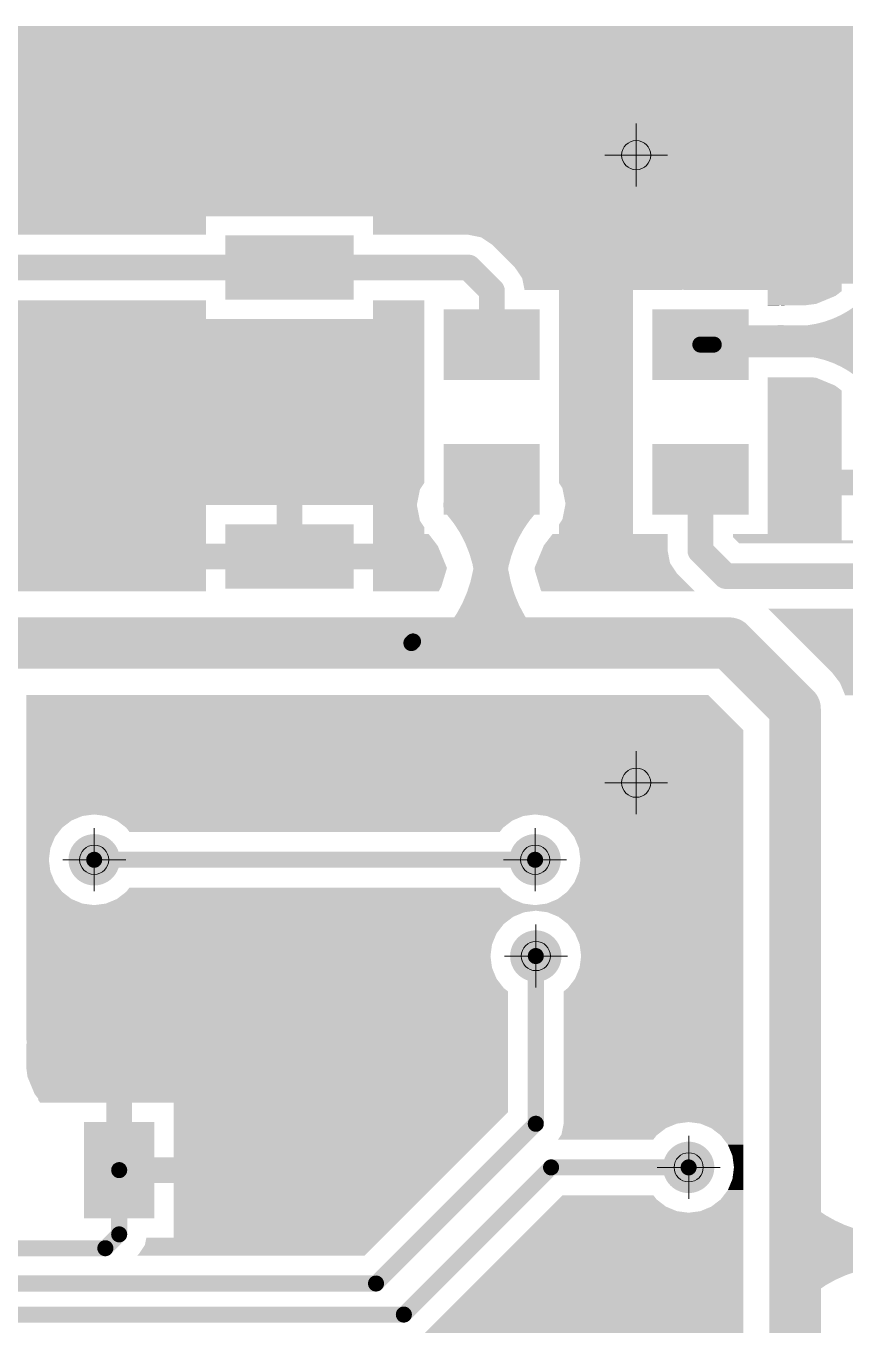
# Model space of a CAD drawing. Header units: inches. Extents: x -14 to 5184, y -66 to 1689.
# Drawn here: x 2088.46 to 2113.93, y 716.66 to 757.06 of the extents above; entities that cross this region are included whole.
import ezdxf

# ---------------------------------------------------------------- set-up
doc = ezdxf.new("R2010")
doc.units = ezdxf.units.IN
doc.header["$MEASUREMENT"] = 0
doc.layers.add('DRILL', color=7, linetype='Continuous', true_color=0xffffff)
doc.layers.add('Drill Gost', color=7, linetype='Continuous')
doc.layers.add('Poligon', color=7, linetype='Continuous')

# ---------------------------------------------------------------- blocks, each defined once
blk = doc.blocks.new('ROUND_4')
at = {"const_width": 0.015748}
blk.add_lwpolyline([(-0.007874, 0, 1), (0.007874, 0, 1)], format="xyb", close=True, dxfattribs=at)
blk = doc.blocks.new('RECTANGLE_11')
blk.add_solid([(0.02953, 0.02165), (0.02953, -0.02165), (-0.02953, 0.02165), (-0.02953, -0.02165)])
blk = doc.blocks.new('RECTANGLE_15')
blk.add_solid([(0.03937, 0.01969), (0.03937, -0.01969), (-0.03937, 0.01969), (-0.03937, -0.01969)])
blk = doc.blocks.new('RECTANGLE_10')
blk.add_solid([(0.02165, 0.02953), (0.02165, -0.02953), (-0.02165, 0.02953), (-0.02165, -0.02953)])
blk = doc.blocks.new('ROUND_2')
at = {"const_width": 0.00984}
blk.add_lwpolyline([(-0.00492, 0, 1), (0.00492, 0, 1)], format="xyb", close=True, dxfattribs=at)
blk = doc.blocks.new('ROUND_1')
at = {"const_width": 0.00886}
blk.add_lwpolyline([(-0.00443, 0, 1), (0.00443, 0, 1)], format="xyb", close=True, dxfattribs=at)
blk = doc.blocks.new('ROUND_3')
at = {"const_width": 0.007874}
blk.add_lwpolyline([(-0.003937, 0, 1), (0.003937, 0, 1)], format="xyb", close=True, dxfattribs=at)
blk = doc.blocks.new('ROUND_5')
at = {"const_width": 0.00492}
blk.add_lwpolyline([(-0.00246, 0, 1), (0.00246, 0, 1)], format="xyb", close=True, dxfattribs=at)
blk = doc.blocks.new('ROUND_32')
at = {"const_width": 0.007874}
blk.add_lwpolyline([(-0.003937, 0, 1), (0.003937, 0, 1)], format="xyb", close=True, dxfattribs=at)

msp = doc.modelspace()

# ---------------------------------------------------------------- linework, layer by layer
for points, const_width in [([(2080.2833, 749.5437), (2096.6551, 749.5437)], 0.7986), ([(2096.6551, 749.5437), (2102.2265, 749.5437)], 0.7986), ([(2102.2265, 749.5437), (2102.9542, 748.816)], 0.7986), ([(2102.9542, 747.158), (2102.9542, 748.816)], 0.7986), ([(2102.9441, 747.1479), (2102.9542, 747.158)], 0.7986), ([(2109.433, 747.1479), (2109.8489, 747.1479)], 0.4991), ([(2109.8489, 747.1479), (2109.9487, 747.2477)], 0.9983), ([(2109.9487, 747.2477), (2110.3592, 747.2477)], 0.9983), ([(2110.3592, 747.2477), (2111.3604, 747.2477)], 0.9983), ([(2111.3604, 747.2477), (2114.4246, 747.2477)], 0.9983), ([(2111.3604, 747.2477), (2111.3663, 747.2486)], 0.7986), ([(2102.9246, 738.062), (2102.9246, 743.1023)], 0.9983), ([(2109.433, 740.7373), (2109.433, 742.9551)], 0.7986), ([(2109.433, 740.7373), (2110.222, 739.9483)], 0.7986), ([(2110.222, 739.9483), (2114.8727, 739.9483)], 0.7986), ([(2087.4709, 737.8643), (2100.4485, 737.8643)], 1.5972), ([(2100.4485, 737.8643), (2110.3373, 737.8643)], 1.5972), ([(2110.3373, 737.8643), (2112.381, 735.8206)], 1.5972), ([(2100.4485, 737.8643), (2100.4991, 737.9148)], 0.4991), ([(2112.381, 718.966), (2112.381, 735.8206)], 1.5972), ([(2090.5848, 731.1255), (2104.2947, 731.1255)], 0.4991), ([(2104.3169, 722.9163), (2104.3169, 728.1315)], 0.4991), ([(2099.3488, 717.9482), (2104.3169, 722.9163)], 0.4991), ([(2091.3622, 719.4766), (2091.3622, 721.4746)], 0.4991), ([(2100.2138, 716.9822), (2104.7914, 721.5597)], 0.4991), ([(2104.7914, 721.5597), (2109.069, 721.5597)], 0.4991), ([(2090.9319, 719.0463), (2091.3622, 719.4766)], 0.4991), ([(2112.381, 713.5558), (2112.381, 718.966)], 1.5972), ([(2083.997, 719.0463), (2090.9319, 719.0463)], 0.4991), ([(2112.2884, 718.966), (2112.381, 718.966)], 0.9983), ([(2112.381, 718.966), (2114.4694, 718.966)], 0.9983), ([(2083.3571, 717.9482), (2099.3488, 717.9482)], 0.4991), ([(2079.3825, 716.9822), (2100.2138, 716.9822)], 0.4991)]:
    msp.add_lwpolyline(points, dxfattribs=dict(const_width=const_width))
for points, const_width in [([(2108.8884, 747.8379, 0.1177166), (2110.3592, 747.2477)], 0.7986), ([(2111.9152, 747.361, 0.1991144), (2114.4975, 748.0328)], 0.7986), ([(2111.1845, 747.1617, 0.1865529), (2108.7696, 746.4713)], 0.7986), ([(2110.3592, 747.2477, 0.0737552), (2111.3604, 747.2477)], 0.7986), ([(2114.5116, 746.4825, 0.2048348), (2111.9152, 747.1596)], 0.7986), ([(2102.8581, 740.047, 0.144676), (2101.8895, 742.1571)], 0.8984), ([(2103.9682, 742.1963, 0.148578), (2102.9749, 740.0316)], 0.8984), ([(2102.0631, 738.1913, 0.1155872), (2102.8581, 740.0471)], 0.9983), ([(2102.9749, 740.0316, 0.1201459), (2103.7831, 738.0973)], 0.9983), ([(2112.7573, 719.8562, 0.1239634), (2114.8222, 719.0117)], 0.9983), ([(2115.6739, 718.9678, 0.176644), (2112.7645, 718.1147)], 0.9983)]:
    msp.add_lwpolyline(points, format="xyb", dxfattribs=dict(const_width=const_width))
at = {"layer": 'Drill Gost', "lineweight": 9, "transparency": 33554457}
for p, q in [((2107.4376, 753.0389), (2107.4376, 754.0182)), ((2107.4376, 753.0389), (2106.4583, 753.0389)), ((2107.4376, 753.0389), (2107.4376, 752.0597)), ((2107.4376, 753.0389), (2108.4168, 753.0389)), ((2107.4376, 733.5225), (2107.4376, 734.5017)), ((2107.4376, 733.5225), (2106.4583, 733.5225)), ((2107.4376, 733.5225), (2107.4376, 732.5432)), ((2107.4376, 733.5225), (2108.4168, 733.5225)), ((2090.5856, 731.1265), (2090.5856, 732.1058)), ((2104.2958, 731.1265), (2104.2958, 732.1058)), ((2090.5856, 731.1265), (2089.6063, 731.1265)), ((2090.5856, 731.1265), (2090.5856, 730.1473)), ((2090.5856, 731.1265), (2091.5648, 731.1265)), ((2104.2958, 731.1265), (2103.3165, 731.1265)), ((2104.2958, 731.1265), (2104.2958, 730.1473)), ((2104.2958, 731.1265), (2105.275, 731.1265)), ((2104.3179, 728.1326), (2104.3179, 729.1118)), ((2104.3179, 728.1326), (2103.3387, 728.1326)), ((2104.3179, 728.1326), (2104.3179, 727.1533)), ((2104.3179, 728.1326), (2105.2972, 728.1326)), ((2109.07, 721.5607), (2109.07, 722.5399)), ((2109.07, 721.5607), (2108.0908, 721.5607)), ((2109.07, 721.5607), (2109.07, 720.5814)), ((2109.07, 721.5607), (2110.0493, 721.5607))]:
    msp.add_line(p, q, dxfattribs=at)
for centre in [(2107.4376, 753.0389), (2107.4376, 733.5225), (2090.5856, 731.1265), (2104.2958, 731.1265), (2104.3179, 728.1326), (2109.07, 721.5607)]:
    msp.add_circle(centre, 0.4542, dxfattribs=at)
at = {"layer": 'Poligon', "color": 252}
for points in [[(2010.6795, 756.5793), (2011.4034, 756.8791), (2131.9231, 756.5793), (2131.1993, 756.8791)], [(2011.4034, 756.8791), (2011.4411, 756.8948), (2131.1993, 756.8791), (2131.1206, 756.8948)], [(2011.4411, 756.8948), (2012.2496, 757.0556), (2131.1206, 756.8948), (2130.3121, 757.0556)], [(2012.6618, 757.0556), (2012.6618, 757.0556), (2129.8598, 757.0556), (2012.6618, 757.0556)], [(2009.9941, 756.1213), (2010.6102, 756.5329), (2132.651, 756.1213), (2132.035, 756.5329)], [(2010.6102, 756.5329), (2010.6795, 756.5793), (2132.035, 756.5329), (2131.9231, 756.5793)], [(2009.4112, 755.5384), (2009.9032, 756.0304), (2133.2791, 755.5384), (2132.7871, 756.0304)], [(2009.9032, 756.0304), (2009.9941, 756.1213), (2132.7871, 756.0304), (2132.651, 756.1213)], [(2009.3126, 755.3908), (2009.4112, 755.5384), (2133.4267, 755.3908), (2133.2791, 755.5384)], [(2008.9533, 754.853), (2009.3126, 755.3908), (2133.786, 754.853), (2133.4267, 755.3908)], [(2008.6378, 754.0914), (2008.8645, 754.6387), (2134.1559, 754.0914), (2133.9292, 754.6387)], [(2008.8645, 754.6387), (2008.9533, 754.853), (2133.9292, 754.6387), (2133.786, 754.853)], [(2008.5804, 753.803), (2008.6378, 754.0914), (2134.2754, 753.803), (2134.1559, 754.0914)], [(2008.5518, 753.6589), (2008.5571, 753.6857), (2126.2801, 753.6589), (2126.5524, 753.6857)], [(2008.5571, 753.6857), (2008.5804, 753.803), (2134.2987, 753.6857), (2134.2754, 753.803)], [(2017.221, 753.5971), (2016.5931, 753.6589), (2125.6522, 753.5971), (2126.2801, 753.6589)], [(2017.4933, 753.5702), (2017.221, 753.5971), (2125.5638, 753.5702), (2125.6522, 753.5971)], [(2018.2705, 753.3345), (2017.4933, 753.5702), (2124.7866, 753.3345), (2125.5638, 753.5702)], [(2018.3589, 753.3077), (2018.2705, 753.3345), (2124.7364, 753.3077), (2124.7866, 753.3345)], [(2019.1065, 752.9081), (2018.3589, 753.3077), (2123.9888, 752.9081), (2124.7364, 753.3077)], [(2019.1566, 752.8813), (2019.1065, 752.9081), (2123.9561, 752.8813), (2123.9888, 752.9081)], [(2019.8232, 752.3342), (2019.1566, 752.8813), (2123.2896, 752.3342), (2123.9561, 752.8813)], [(2019.8559, 752.3074), (2019.8232, 752.3342), (2123.2676, 752.3074), (2123.2896, 752.3342)], [(2020.4077, 751.635), (2019.8559, 752.3074), (2122.7157, 751.635), (2123.2676, 752.3074)], [(2020.4297, 751.6082), (2020.4077, 751.635), (2122.7014, 751.6082), (2122.7157, 751.635)], [(2020.6794, 751.141), (2020.4297, 751.6082), (2122.4517, 751.141), (2122.7014, 751.6082)], [(2082.8788, 750.5616), (2082.8788, 751.141), (2094.0595, 750.5616), (2094.0595, 751.141)], [(2099.2506, 750.8372), (2099.2506, 751.141), (2122.2893, 750.8372), (2122.4517, 751.141)], [(2099.2506, 750.5616), (2099.2506, 750.8372), (2122.2057, 750.5616), (2122.2893, 750.8372)], [(2102.616, 750.4841), (2102.2265, 750.5616), (2122.1822, 750.4841), (2122.2057, 750.5616)], [(2102.9462, 750.2635), (2102.616, 750.4841), (2122.1153, 750.2635), (2122.1822, 750.4841)], [(2103.2381, 749.9716), (2102.9462, 750.2635), (2122.0267, 749.9716), (2122.1153, 750.2635)], [(2103.674, 749.5358), (2103.2381, 749.9716), (2121.9838, 749.5358), (2122.0267, 749.9716)], [(2103.8946, 749.2055), (2103.674, 749.5358), (2121.9513, 749.2055), (2121.9838, 749.5358)], [(2103.9213, 749.0714), (2103.8946, 749.2055), (2121.9381, 749.0714), (2121.9513, 749.2055)], [(2103.9254, 749.0506), (2103.9213, 749.0714), (2121.9401, 749.0506), (2121.9381, 749.0714)], [(2103.9266, 749.0446), (2103.9254, 749.0506), (2114.4671, 749.0446), (2114.4975, 749.0506)], [(2103.9642, 748.8557), (2103.9266, 749.0446), (2113.8256, 748.8557), (2113.8256, 749.0446)], [(2103.9663, 748.8449), (2103.9642, 748.8557), (2108.8343, 748.8449), (2108.8884, 748.8557)], [(2105.0406, 746.0498), (2105.0406, 748.8449), (2107.3367, 746.0498), (2107.3367, 748.8449)], [(2108.9425, 748.8449), (2108.8884, 748.8557), (2113.8256, 748.8449), (2113.8256, 748.8557)], [(2111.5294, 748.8074), (2111.5294, 748.8449), (2113.8256, 748.8074), (2113.8256, 748.8449)], [(2111.5294, 748.6623), (2111.5294, 748.8074), (2113.6365, 748.6623), (2113.8256, 748.8074)], [(2111.5294, 748.4145), (2111.5294, 748.6623), (2113.0383, 748.4145), (2113.6365, 748.6623)], [(2082.8788, 747.9465), (2082.8788, 748.5259), (2094.0595, 747.9465), (2094.0595, 748.5259)], [(2099.2506, 747.9465), (2099.2506, 748.5259), (2100.8478, 747.9465), (2100.8478, 748.5259)], [(2111.5294, 748.3788), (2111.5294, 748.4145), (2112.767, 748.3788), (2113.0383, 748.4145)], [(2111.5294, 748.3673), (2111.5294, 748.3788), (2111.8575, 748.3673), (2111.9152, 748.3788)], [(2111.9357, 748.3747), (2111.9152, 748.3788), (2112.736, 748.3747), (2112.767, 748.3788)], [(2111.9729, 748.3673), (2111.9357, 748.3747), (2112.0555, 748.3673), (2112.0566, 748.3747)], [(2112.1127, 748.3673), (2112.0566, 748.3747), (2112.6798, 748.3673), (2112.736, 748.3747)], [(2080.4673, 747.1285), (2080.4673, 747.9465), (2100.8478, 747.1285), (2100.8478, 747.9465)], [(2080.6703, 746.864), (2080.4673, 747.1285), (2100.8478, 746.864), (2100.8478, 747.1285)], [(2080.8111, 746.524), (2080.6703, 746.864), (2100.8478, 746.524), (2100.8478, 746.864)], [(2080.8592, 746.1591), (2080.8111, 746.524), (2100.8478, 746.1591), (2100.8478, 746.524)], [(2080.8111, 745.7943), (2080.8592, 746.1591), (2100.8478, 745.7943), (2100.8478, 746.1591)], [(2080.6703, 745.4543), (2080.8111, 745.7943), (2100.8478, 745.4543), (2100.8478, 745.7943)], [(2105.0408, 744.0532), (2105.0408, 746.0498), (2107.3365, 744.0532), (2107.3365, 746.0498)], [(2111.5294, 746.1122), (2111.5294, 746.1281), (2113.0452, 746.1122), (2112.9249, 746.1281)], [(2111.5294, 745.8716), (2111.5294, 746.1122), (2113.6263, 745.8716), (2113.0452, 746.1122)], [(2111.5294, 745.7189), (2111.5294, 745.8716), (2113.8253, 745.7189), (2113.6263, 745.8716)], [(2080.4463, 745.1624), (2080.6676, 745.4508), (2100.848, 745.1624), (2100.848, 745.4508)], [(2080.6676, 745.4508), (2080.6703, 745.4543), (2100.8478, 745.4508), (2100.8478, 745.4543)], [(2111.5293, 744.6522), (2111.5293, 745.4508), (2113.8253, 744.6522), (2113.8253, 745.4508)], [(2111.5294, 745.4508), (2111.5294, 745.7189), (2113.8253, 745.4508), (2113.8253, 745.7189)], [(2080.1543, 744.9384), (2080.4463, 745.1624), (2100.848, 744.9384), (2100.848, 745.1624)], [(2076.5897, 744.6522), (2076.5897, 744.7495), (2100.848, 744.6522), (2100.848, 744.7495)], [(2076.5898, 743.3544), (2076.5898, 744.6522), (2100.8478, 743.3544), (2100.8478, 744.6522)], [(2079.4495, 744.7495), (2079.8143, 744.7975), (2100.848, 744.7495), (2100.848, 744.7975)], [(2079.8143, 744.7975), (2080.1543, 744.9384), (2100.848, 744.7975), (2100.848, 744.9384)], [(2111.5294, 744.0534), (2111.5294, 744.6522), (2113.8253, 744.0534), (2113.8253, 744.6522)], [(2105.0406, 742.8373), (2105.0406, 744.0532), (2107.3367, 742.8373), (2107.3367, 744.0532)], [(2111.5294, 743.2546), (2111.5294, 744.0534), (2113.8253, 743.2546), (2113.8253, 744.0534)], [(2074.4934, 742.9551), (2074.4934, 743.3544), (2100.8478, 742.9551), (2100.8478, 743.3544)], [(2074.0941, 742.8442), (2074.0941, 742.9551), (2100.8478, 742.8442), (2100.8478, 742.9551)], [(2111.5294, 742.4559), (2111.5294, 743.2546), (2134.4519, 742.4559), (2134.4519, 743.2546)], [(2074.0941, 742.644), (2074.0941, 742.8442), (2100.7141, 742.644), (2100.8478, 742.8442)], [(2074.0941, 742.5558), (2074.0941, 742.644), (2100.6966, 742.5558), (2100.7141, 742.644)], [(2076.5898, 742.1571), (2076.5898, 742.5558), (2100.6172, 742.1571), (2100.6966, 742.5558)], [(2105.1436, 742.6832), (2105.0406, 742.8373), (2107.3367, 742.6832), (2107.3367, 742.8373)], [(2105.2405, 742.1963), (2105.1436, 742.6832), (2107.3367, 742.1963), (2107.3367, 742.6832)], [(2076.5898, 742.1565), (2076.5898, 742.1571), (2100.6174, 742.1565), (2100.6172, 742.1571)], [(2082.8788, 740.9585), (2082.8788, 742.1565), (2094.0595, 740.9585), (2094.0595, 742.1565)], [(2096.2558, 740.9585), (2096.2558, 742.1565), (2097.0544, 740.9585), (2097.0544, 742.1565)], [(2099.2506, 741.6702), (2099.2506, 742.1565), (2100.7141, 741.6702), (2100.6174, 742.1565)], [(2105.1436, 741.7094), (2105.2405, 742.1963), (2107.3367, 741.7094), (2107.3367, 742.1963)], [(2111.5294, 741.258), (2111.5294, 742.4559), (2113.8253, 741.258), (2113.8253, 742.4559)], [(2105.0406, 741.5552), (2105.1436, 741.7094), (2107.3367, 741.5552), (2107.3367, 741.7094)], [(2099.2506, 741.47), (2099.2506, 741.6702), (2100.8478, 741.47), (2100.7141, 741.6702)], [(2099.2506, 741.258), (2099.2506, 741.47), (2100.8478, 741.258), (2100.8478, 741.47)], [(2105.0406, 741.258), (2105.0406, 741.5552), (2107.3367, 741.258), (2107.3367, 741.5552)], [(2072.8808, 740.8869), (2072.8902, 740.9585), (2101.2696, 740.8869), (2101.2147, 740.9585)], [(2099.2506, 740.9585), (2099.2506, 741.258), (2101.2147, 740.9585), (2100.9849, 741.258)], [(2104.4992, 740.7373), (2104.5678, 740.9031), (2108.4152, 740.7373), (2108.4152, 740.9031)], [(2104.5678, 740.9031), (2104.8402, 741.258), (2108.4152, 740.9031), (2108.4152, 741.258)], [(2110.4509, 741.1589), (2110.4509, 741.258), (2113.8253, 741.1589), (2113.8253, 741.258)], [(2110.5514, 741.0584), (2110.4509, 741.1589), (2113.8253, 741.0584), (2113.8253, 741.1589)], [(2110.6436, 740.9662), (2110.5514, 741.0584), (2134.4519, 740.9662), (2134.4519, 741.0584)], [(2072.7192, 740.3893), (2072.86, 740.7292), (2101.4758, 740.3893), (2101.335, 740.7292)], [(2072.86, 740.7292), (2072.8808, 740.8869), (2101.335, 740.7292), (2101.2696, 740.8869)], [(2104.3378, 740.3478), (2104.4992, 740.7373), (2108.4927, 740.3478), (2108.4152, 740.7373)], [(2072.5432, 740.1599), (2072.5723, 740.1977), (2101.5429, 740.1599), (2101.5544, 740.1977)], [(2072.5723, 740.1977), (2072.5742, 740.2003), (2101.5544, 740.1977), (2101.5541, 740.2003)], [(2072.5742, 740.2003), (2072.7192, 740.3893), (2101.5541, 740.2003), (2101.4758, 740.3893)], [(2082.8788, 739.4753), (2082.8788, 740.1599), (2094.0595, 739.4753), (2094.0595, 740.1599)], [(2099.2506, 739.6229), (2099.2506, 740.1599), (2101.38, 739.6229), (2101.5429, 740.1599)], [(2104.2807, 740.1957), (2104.2834, 740.2165), (2108.5943, 740.1957), (2108.5804, 740.2165)], [(2104.2888, 740.1136), (2104.2807, 740.1957), (2108.6491, 740.1136), (2108.5943, 740.1957)], [(2104.2834, 740.2165), (2104.3378, 740.3478), (2108.5804, 740.2165), (2108.4927, 740.3478)], [(2104.3179, 740.0176), (2104.2888, 740.1136), (2108.7133, 740.0176), (2108.6491, 740.1136)], [(2104.4662, 739.529), (2104.3179, 740.0176), (2109.2019, 739.529), (2108.7133, 740.0176)], [(2099.2506, 739.4753), (2099.2506, 739.6229), (2101.3011, 739.4753), (2101.38, 739.6229)], [(2104.4948, 739.4753), (2104.4662, 739.529), (2109.2556, 739.4753), (2109.2019, 739.529)], [(2111.7028, 738.7771), (2111.5494, 738.9305), (2114.6045, 738.7771), (2114.4511, 738.9305)], [(2113.5202, 736.9597), (2111.7028, 738.7771), (2114.6045, 736.9597), (2114.6045, 738.7771)], [(2113.7762, 736.6261), (2113.5202, 736.9597), (2114.6045, 736.6261), (2114.6045, 736.9597)], [(2113.9371, 736.2375), (2113.7762, 736.6261), (2114.6045, 736.2375), (2114.6045, 736.6261)], [(2088.4781, 735.1532), (2088.4781, 736.2532), (2110.77, 735.1532), (2109.67, 736.2532)], [(2088.4781, 732.5351), (2088.4781, 735.1532), (2110.77, 732.5351), (2110.77, 735.1532)], [(2088.4781, 732.4871), (2088.4781, 732.5351), (2090.2199, 732.4871), (2090.5848, 732.5351)], [(2088.4781, 732.3463), (2088.4781, 732.4871), (2089.8799, 732.3463), (2090.2199, 732.4871)], [(2090.9496, 732.4871), (2090.5848, 732.5351), (2103.9299, 732.4871), (2104.2947, 732.5351)], [(2091.2896, 732.3463), (2090.9496, 732.4871), (2103.5899, 732.3463), (2103.9299, 732.4871)], [(2104.6596, 732.4871), (2104.2947, 732.5351), (2110.77, 732.4871), (2110.77, 732.5351)], [(2104.9995, 732.3463), (2104.6596, 732.4871), (2110.77, 732.3463), (2110.77, 732.4871)], [(2088.4781, 732.1223), (2088.4781, 732.3463), (2089.588, 732.1223), (2089.8799, 732.3463)], [(2088.4781, 731.8303), (2088.4781, 732.1223), (2089.364, 731.8303), (2089.588, 732.1223)], [(2091.5815, 732.1223), (2091.2896, 732.3463), (2103.2979, 732.1223), (2103.5899, 732.3463)], [(2091.6825, 731.9906), (2091.5815, 732.1223), (2103.197, 731.9906), (2103.2979, 732.1223)], [(2105.2915, 732.1223), (2104.9995, 732.3463), (2110.77, 732.1223), (2110.77, 732.3463)], [(2105.5155, 731.8303), (2105.2915, 732.1223), (2110.77, 731.8303), (2110.77, 732.1223)], [(2088.4781, 731.4903), (2088.4781, 731.8303), (2089.2232, 731.4903), (2089.364, 731.8303)], [(2105.6563, 731.4903), (2105.5155, 731.8303), (2110.77, 731.4903), (2110.77, 731.8303)], [(2088.4781, 731.1255), (2088.4781, 731.4903), (2089.1751, 731.1255), (2089.2232, 731.4903)], [(2105.7044, 731.1255), (2105.6563, 731.4903), (2110.77, 731.1255), (2110.77, 731.4903)], [(2088.4781, 730.7606), (2088.4781, 731.1255), (2089.2232, 730.7606), (2089.1751, 731.1255)], [(2105.6563, 730.7606), (2105.7044, 731.1255), (2110.77, 730.7606), (2110.77, 731.1255)], [(2088.4781, 730.4207), (2088.4781, 730.7606), (2089.364, 730.4207), (2089.2232, 730.7606)], [(2088.4781, 730.1287), (2088.4781, 730.4207), (2089.588, 730.1287), (2089.364, 730.4207)], [(2105.2915, 730.1287), (2105.5155, 730.4207), (2110.77, 730.1287), (2110.77, 730.4207)], [(2105.5155, 730.4207), (2105.6563, 730.7606), (2110.77, 730.4207), (2110.77, 730.7606)], [(2088.4781, 729.9047), (2088.4781, 730.1287), (2089.8799, 729.9047), (2089.588, 730.1287)], [(2091.2896, 729.9047), (2091.5815, 730.1287), (2103.5899, 729.9047), (2103.2979, 730.1287)], [(2091.5815, 730.1287), (2091.6825, 730.2603), (2103.2979, 730.1287), (2103.197, 730.2603)], [(2104.9995, 729.9047), (2105.2915, 730.1287), (2110.77, 729.9047), (2110.77, 730.1287)], [(2088.4781, 729.7639), (2088.4781, 729.9047), (2090.2199, 729.7639), (2089.8799, 729.9047)], [(2088.4781, 729.7158), (2088.4781, 729.7639), (2090.5848, 729.7158), (2090.2199, 729.7639)], [(2088.4781, 729.5412), (2088.4781, 729.7158), (2110.77, 729.5412), (2110.77, 729.7158)], [(2090.5848, 729.7158), (2090.9496, 729.7639), (2104.2947, 729.7158), (2103.9299, 729.7639)], [(2090.9496, 729.7639), (2091.2896, 729.9047), (2103.9299, 729.7639), (2103.5899, 729.9047)], [(2104.2947, 729.7158), (2104.6596, 729.7639), (2110.77, 729.7158), (2110.77, 729.7639)], [(2104.6596, 729.7639), (2104.9995, 729.9047), (2110.77, 729.7639), (2110.77, 729.9047)], [(2088.4781, 729.4931), (2088.4781, 729.5412), (2103.9521, 729.4931), (2104.3169, 729.5412)], [(2088.4781, 729.3523), (2088.4781, 729.4931), (2103.6121, 729.3523), (2103.9521, 729.4931)], [(2088.4781, 729.1283), (2088.4781, 729.3523), (2103.3202, 729.1283), (2103.6121, 729.3523)], [(2104.6818, 729.4931), (2104.3169, 729.5412), (2110.77, 729.4931), (2110.77, 729.5412)], [(2105.0218, 729.3523), (2104.6818, 729.4931), (2110.77, 729.3523), (2110.77, 729.4931)], [(2105.3137, 729.1283), (2105.0218, 729.3523), (2110.77, 729.1283), (2110.77, 729.3523)], [(2088.4781, 728.8364), (2088.4781, 729.1283), (2103.0961, 728.8364), (2103.3202, 729.1283)], [(2088.4781, 728.4964), (2088.4781, 728.8364), (2102.9553, 728.4964), (2103.0961, 728.8364)], [(2105.5377, 728.8364), (2105.3137, 729.1283), (2110.77, 728.8364), (2110.77, 729.1283)], [(2105.6785, 728.4964), (2105.5377, 728.8364), (2110.77, 728.4964), (2110.77, 728.8364)], [(2088.4781, 728.1315), (2088.4781, 728.4964), (2102.9073, 728.1315), (2102.9553, 728.4964)], [(2105.7266, 728.1315), (2105.6785, 728.4964), (2110.77, 728.1315), (2110.77, 728.4964)], [(2088.4781, 727.7667), (2088.4781, 728.1315), (2102.9553, 727.7667), (2102.9073, 728.1315)], [(2105.6785, 727.7667), (2105.7266, 728.1315), (2110.77, 727.7667), (2110.77, 728.1315)], [(2088.4781, 727.4267), (2088.4781, 727.7667), (2103.0961, 727.4267), (2102.9553, 727.7667)], [(2105.5377, 727.4267), (2105.6785, 727.7667), (2110.77, 727.4267), (2110.77, 727.7667)], [(2088.4781, 727.1348), (2088.4781, 727.4267), (2103.3202, 727.1348), (2103.0961, 727.4267)], [(2105.3137, 727.1348), (2105.5377, 727.4267), (2110.77, 727.1348), (2110.77, 727.4267)], [(2088.4781, 727.0338), (2088.4781, 727.1348), (2103.4518, 727.0338), (2103.3202, 727.1348)], [(2088.4781, 725.521), (2088.4781, 727.0338), (2103.4518, 725.521), (2103.4518, 727.0338)], [(2105.1821, 727.0338), (2105.3137, 727.1348), (2110.77, 727.0338), (2110.77, 727.1348)], [(2105.1821, 722.9694), (2105.1821, 727.0338), (2110.77, 722.9694), (2110.77, 727.0338)], [(2088.4912, 725.4549), (2088.4781, 725.521), (2103.4518, 725.4549), (2103.4518, 725.521)], [(2088.4781, 725.3889), (2088.4912, 725.4549), (2103.4518, 725.3889), (2103.4518, 725.4549)], [(2088.4781, 725.2736), (2088.4781, 725.3889), (2103.4518, 725.2736), (2103.4518, 725.3889)], [(2088.4792, 725.2734), (2088.4781, 725.2736), (2103.4518, 725.2734), (2103.4518, 725.2736)], [(2088.4781, 725.2649), (2088.4792, 725.2734), (2103.4518, 725.2649), (2103.4518, 725.2734)], [(2088.4781, 724.632), (2088.4781, 725.2649), (2103.4518, 724.632), (2103.4518, 725.2649)], [(2088.5116, 724.377), (2088.4781, 724.632), (2103.4518, 724.377), (2103.4518, 724.632)], [(2088.7322, 723.8445), (2088.5116, 724.377), (2103.4518, 723.8445), (2103.4518, 724.377)], [(2088.8562, 723.6828), (2088.7322, 723.8445), (2103.4518, 723.6828), (2103.4518, 723.8445)], [(2088.8372, 723.6694), (2088.8562, 723.6828), (2103.4518, 723.6694), (2103.4518, 723.6828)], [(2088.903, 723.571), (2088.8372, 723.6694), (2103.4518, 723.571), (2103.4518, 723.6694)], [(2088.9031, 723.5708), (2088.903, 723.571), (2089.6651, 723.5708), (2089.6651, 723.571)], [(2090.9629, 721.8739), (2090.9629, 723.571), (2091.7615, 721.8739), (2091.7615, 723.571)], [(2093.0593, 723.2747), (2093.0593, 723.571), (2103.4518, 723.2747), (2103.4518, 723.571)], [(2093.0593, 721.8739), (2093.0593, 723.2747), (2102.051, 721.8739), (2103.4518, 723.2747)], [(2105.1162, 722.5852), (2105.1551, 722.7805), (2108.1096, 722.5852), (2108.3641, 722.7805)], [(2105.1551, 722.7805), (2105.1821, 722.9163), (2108.3641, 722.7805), (2108.6919, 722.9163)], [(2105.1821, 722.9213), (2105.1821, 722.9694), (2108.7041, 722.9213), (2109.069, 722.9694)], [(2105.1821, 722.9163), (2105.1821, 722.9213), (2108.6919, 722.9163), (2108.7041, 722.9213)], [(2109.4338, 722.9213), (2109.069, 722.9694), (2110.77, 722.9213), (2110.77, 722.9694)], [(2109.7738, 722.7805), (2109.4338, 722.9213), (2110.77, 722.7805), (2110.77, 722.9213)], [(2110.0657, 722.5565), (2109.7738, 722.7805), (2110.77, 722.5565), (2110.77, 722.7805)], [(2105.0091, 722.4249), (2105.097, 722.5565), (2107.9712, 722.4249), (2108.0722, 722.5565)], [(2105.097, 722.5565), (2105.1162, 722.5852), (2108.0722, 722.5565), (2108.1096, 722.5852)], [(2110.2897, 722.2646), (2110.0657, 722.5565), (2110.77, 722.2646), (2110.77, 722.5565)], [(2110.4306, 721.9246), (2110.2897, 722.2646), (2110.77, 721.9246), (2110.77, 722.2646)], [(2110.4786, 721.5597), (2110.4306, 721.9246), (2110.77, 721.5597), (2110.77, 721.9246)], [(2090.9629, 721.4746), (2090.9629, 721.8739), (2101.6517, 721.4746), (2102.051, 721.8739)], [(2110.4306, 721.1949), (2110.4786, 721.5597), (2110.77, 721.1949), (2110.77, 721.5597)], [(2091.3622, 721.0753), (2091.3622, 721.4746), (2101.2524, 721.0753), (2101.6517, 721.4746)], [(2110.2897, 720.8549), (2110.4306, 721.1949), (2110.77, 720.8549), (2110.77, 721.1949)], [(2093.0593, 719.3782), (2093.0593, 721.0753), (2099.5553, 719.3782), (2101.2524, 721.0753)], [(2110.0657, 720.563), (2110.2897, 720.8549), (2110.77, 720.563), (2110.77, 720.8549)], [(2104.6533, 720.1981), (2104.7941, 720.3389), (2108.7041, 720.1981), (2108.3641, 720.3389)], [(2104.7941, 720.3389), (2105.0181, 720.563), (2108.3641, 720.3389), (2108.0722, 720.563)], [(2105.0181, 720.563), (2105.1498, 720.6946), (2108.0722, 720.563), (2107.9712, 720.6946)], [(2109.4338, 720.1981), (2109.7738, 720.3389), (2110.77, 720.1981), (2110.77, 720.3389)], [(2109.7738, 720.3389), (2110.0657, 720.563), (2110.77, 720.3389), (2110.77, 720.563)], [(2100.8256, 716.3704), (2104.6053, 720.1501), (2110.77, 716.3704), (2110.77, 720.1501)], [(2104.6053, 720.1501), (2104.6533, 720.1981), (2109.069, 720.1501), (2108.7041, 720.1981)], [(2109.069, 720.1501), (2109.4338, 720.1981), (2110.77, 720.1501), (2110.77, 720.1981)], [(2091.9739, 718.8649), (2092.1615, 719.1455), (2099.042, 718.8649), (2099.3226, 719.1455)], [(2092.1615, 719.1455), (2092.2078, 719.3782), (2099.3226, 719.1455), (2099.5553, 719.3782)], [(2091.9225, 718.8134), (2091.9739, 718.8649), (2098.9905, 718.8134), (2099.042, 718.8649)]]:
    msp.add_solid(points, dxfattribs=at)

# ---------------------------------------------------------------- block references
at = {"xscale": 50.7125995, "yscale": 50.7125995, "zscale": 50.7125995}
for name, p in [('ROUND_4', (2107.4365, 753.0377)), ('RECTANGLE_15', (2096.6551, 749.5437)), ('ROUND_3', (2096.6551, 749.5437)), ('ROUND_3', (2096.6551, 749.5437)), ('ROUND_3', (2102.2265, 749.5437)), ('ROUND_3', (2102.2265, 749.5437)), ('ROUND_3', (2102.9542, 748.816)), ('ROUND_3', (2102.9542, 748.816)), ('RECTANGLE_11', (2102.9442, 747.1479)), ('RECTANGLE_11', (2109.433, 747.1479)), ('ROUND_3', (2108.8884, 747.8379)), ('ROUND_3', (2102.9441, 747.1479)), ('ROUND_3', (2102.9542, 747.158)), ('ROUND_3', (2102.9542, 747.158)), ('ROUND_5', (2109.433, 747.1479)), ('ROUND_2', (2109.8489, 747.1479)), ('ROUND_2', (2109.9487, 747.2477)), ('ROUND_2', (2109.9487, 747.2477)), ('ROUND_5', (2109.8489, 747.1479)), ('ROUND_2', (2110.3592, 747.2477)), ('ROUND_2', (2110.3592, 747.2477)), ('ROUND_3', (2110.3592, 747.2477)), ('ROUND_3', (2110.3592, 747.2477)), ('ROUND_3', (2111.1845, 747.1617)), ('ROUND_2', (2111.3604, 747.2477)), ('ROUND_2', (2111.3604, 747.2477)), ('ROUND_3', (2111.3604, 747.2477)), ('ROUND_3', (2111.3604, 747.2477)), ('ROUND_3', (2111.3663, 747.2486)), ('ROUND_3', (2111.9152, 747.361)), ('ROUND_3', (2111.9152, 747.1596)), ('ROUND_2', (2114.4246, 747.2477)), ('ROUND_3', (2108.7696, 746.4713)), ('RECTANGLE_11', (2102.9442, 742.9551)), ('RECTANGLE_11', (2109.433, 742.9551)), ('ROUND_2', (2102.9246, 743.1023)), ('ROUND_3', (2109.433, 742.9551)), ('ROUND_1', (2101.8895, 742.1571)), ('ROUND_1', (2103.9682, 742.1963)), ('RECTANGLE_15', (2096.6551, 740.5592)), ('ROUND_3', (2109.433, 740.7373)), ('ROUND_3', (2109.433, 740.7373)), ('ROUND_2', (2102.8581, 740.0471)), ('ROUND_2', (2102.9749, 740.0316)), ('ROUND_1', (2102.8581, 740.047)), ('ROUND_1', (2102.9749, 740.0316)), ('ROUND_3', (2110.222, 739.9483)), ('ROUND_3', (2110.222, 739.9483)), ('ROUND_4', (2100.4485, 737.8643)), ('ROUND_4', (2100.4485, 737.8643)), ('ROUND_2', (2102.0631, 738.1913)), ('ROUND_2', (2102.9246, 738.062)), ('ROUND_2', (2103.7831, 738.0973)), ('ROUND_4', (2110.3373, 737.8643)), ('ROUND_4', (2110.3373, 737.8643)), ('ROUND_5', (2100.4485, 737.8643)), ('ROUND_5', (2100.4991, 737.9148)), ('ROUND_4', (2112.381, 735.8206)), ('ROUND_4', (2112.381, 735.8206)), ('ROUND_4', (2107.4365, 733.5214)), ('ROUND_4', (2090.5848, 731.1255)), ('ROUND_4', (2104.2947, 731.1255)), ('ROUND_5', (2090.5848, 731.1255)), ('ROUND_5', (2104.2947, 731.1255)), ('ROUND_4', (2104.3169, 728.1315)), ('ROUND_5', (2104.3169, 728.1315)), ('ROUND_5', (2104.3169, 722.9163)), ('ROUND_5', (2104.3169, 722.9163)), ('RECTANGLE_10', (2091.3622, 721.4746)), ('ROUND_4', (2109.069, 721.5597)), ('ROUND_5', (2091.3622, 721.4746)), ('ROUND_5', (2104.7914, 721.5597)), ('ROUND_5', (2104.7914, 721.5597)), ('ROUND_5', (2109.069, 721.5597)), ('ROUND_2', (2112.7573, 719.8562)), ('ROUND_5', (2091.3622, 719.4766)), ('ROUND_5', (2091.3622, 719.4766)), ('ROUND_4', (2112.381, 718.966)), ('ROUND_4', (2112.381, 718.966)), ('ROUND_5', (2090.9319, 719.0463)), ('ROUND_5', (2090.9319, 719.0463)), ('ROUND_2', (2112.2884, 718.966)), ('ROUND_2', (2112.381, 718.966)), ('ROUND_2', (2112.381, 718.966)), ('ROUND_2', (2112.7645, 718.1147)), ('ROUND_5', (2099.3488, 717.9482)), ('ROUND_5', (2099.3488, 717.9482)), ('ROUND_5', (2100.2138, 716.9822)), ('ROUND_5', (2100.2138, 716.9822))]:
    msp.add_blockref(name, p, dxfattribs=at)
at = {"layer": 'DRILL', "color": 1, "xscale": 50.7125995, "yscale": 50.7125995, "zscale": 50.7125995}
for p in [(2107.4365, 753.0377), (2107.4365, 733.5214), (2090.5848, 731.1255), (2104.2947, 731.1255), (2104.3169, 728.1315), (2109.069, 721.5597)]:
    msp.add_blockref('ROUND_32', p, dxfattribs=at)

doc.saveas('drawing.dxf')
